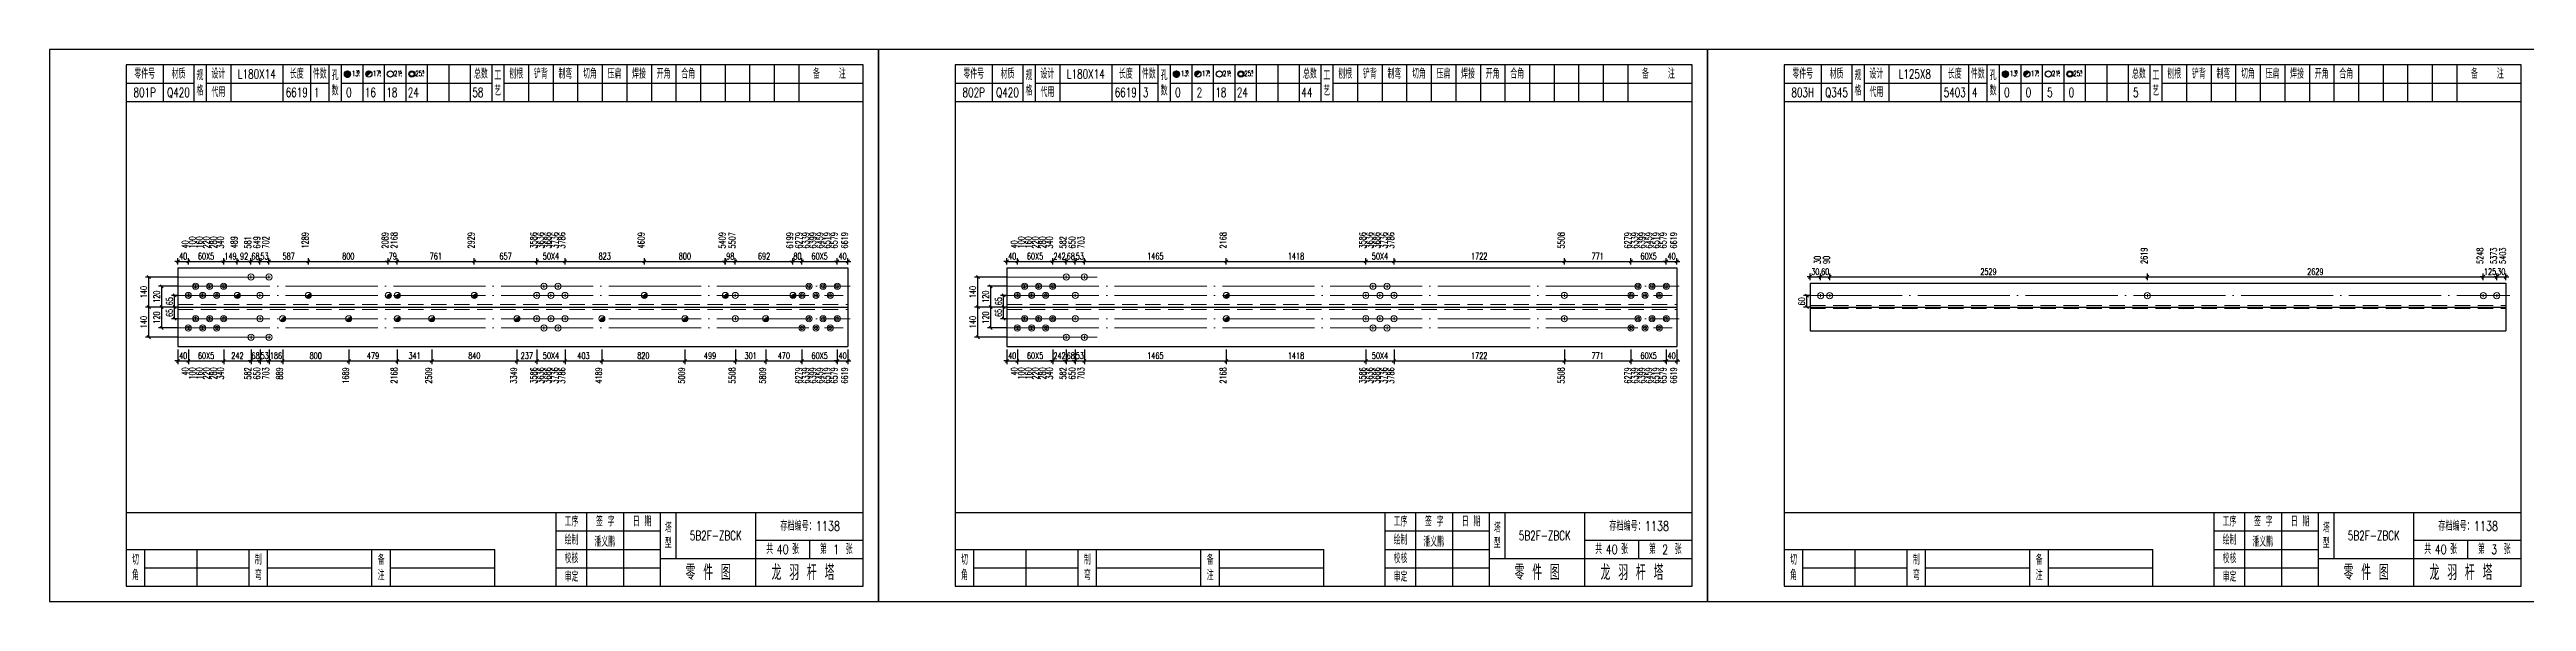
# Model space of a CAD drawing. Header units: millimetres. Extents: x 0 to 30240, y -10896 to -1348.
# Drawn here: x 0 to 807, y -6040 to -5860 of the extents above; entities that cross this region are included whole.
import ezdxf
from ezdxf.enums import TextEntityAlignment as Align

# ---------------------------------------------------------------- set-up
doc = ezdxf.new("R2010")
doc.units = ezdxf.units.MM
doc.header["$LTSCALE"] = 20
doc.header["$PDMODE"] = 1
doc.linetypes.add('DASHDOT2X', pattern=[1.75, 1.5, -0.125, 0, -0.125])
doc.linetypes.add('HIDDEN', pattern=[0.375, 0.25, -0.125])
for name, color, linetype, lineweight in [('1', 7, 'Continuous', 25), ('11', 3, 'Continuous', 13), ('2', 1, 'HIDDEN', 13), ('5', 1, 'Continuous', 13), ('7', 2, 'DASHDOT2X', 13)]:
    doc.layers.add(name, color=color, linetype=linetype, lineweight=lineweight)
doc.styles.get("Standard").update_dxf_attribs({"font": 'simplex', "width": 0.7, "bigfont": 'gbhzfs.shx'})
doc.styles.add('SYMBOL_TXT', font='txt.shx', dxfattribs={"width": 0.6})
doc.styles.add('TITLE_TXT', font='simplex.shx', dxfattribs={"width": 0.75, "height": 2.5, "bigfont": 'gbhzfs.shx'})
doc.dimstyles.get("Standard").update_dxf_attribs({"dimtxt": 2.1, "dimasz": 1, "dimexe": 1.05, "dimexo": 0, "dimgap": 0.63, "dimtad": 1, "dimzin": 0, "dimdsep": 46, "dimtxsty": 'standard', "dimblk": 'OBLIQUE', "dimblk1": 'OBLIQUE', "dimblk2": 'OBLIQUE', "dimcen": 0.09, "dimadec": 0, "dimazin": 0, "dimtfac": 1, "dimtdec": 1, "dimtix": 1, "dimtmove": 0, "dimatfit": 3, "dimfxl": 0, "dimtolj": 1, "dimtzin": 0, "dimarcsym": 0})
pattern_1 = [(0, (-3, 0), (0, 0.0125), [])]

# ---------------------------------------------------------------- blocks, each defined once
blk = doc.blocks.new('M12_HOLE')
h = blk.add_hatch()
h.set_pattern_fill('LINE', scale=0.1, style=0)
h.set_pattern_definition(pattern_1)
h.paths.add_polyline_path([(-5, 0, 1), (-1, 0, 1)])
at = {"color": 7}
blk.add_circle((-3, 0), 2, dxfattribs=at)
at = {"color": 7, "attachment_point": 1, "style": 'SYMBOL_TXT'}
for s, insert, char_height, width in [('13\\f??|b0|i0|c0|p54;.', (-0.1, 2.1), 3.5, 5.707), ('5', (3.7, 2.3), 1.8, 2.931)]:
    blk.add_mtext(s, dxfattribs=dict(at, insert=insert, char_height=char_height, width=width))
blk = doc.blocks.new('M16_HOLE')
h = blk.add_hatch()
h.set_pattern_fill('LINE', scale=0.1, style=0)
h.set_pattern_definition(pattern_1)
h.paths.add_polyline_path([(-1.6, 1.4, 0.668179), (-5, 0, 0.198912), (-4.4, -1.4)])
at = {"color": 7}
blk.add_circle((-3, 0), 2, dxfattribs=at)
at = {"color": 7, "attachment_point": 1, "style": 'SYMBOL_TXT'}
for s, insert, char_height, width in [('17.', (-0.4, 2.1), 3.5, 6.316), ('5', (3.6, 2.3), 1.8, 1.822)]:
    blk.add_mtext(s, dxfattribs=dict(at, insert=insert, char_height=char_height, width=width))
blk = doc.blocks.new('M20_HOLE')
at = {"color": 7}
blk.add_circle((-3, 0), 2, dxfattribs=at)
at = {"color": 7, "attachment_point": 1, "style": 'SYMBOL_TXT'}
for s, insert, char_height, width in [('21.', (-0.7, 2), 3.5, 6.074), ('5', (3.3, 2), 1.8, 1.458)]:
    blk.add_mtext(s, dxfattribs=dict(at, insert=insert, char_height=char_height, width=width))
blk = doc.blocks.new('M24_HOLE')
at = {"color": 7}
for radius in [2, 1.5]:
    blk.add_circle((-3, 0), radius, dxfattribs=at)
at = {"color": 7, "attachment_point": 1, "style": 'SYMBOL_TXT'}
for s, insert, char_height, width in [('25.', (-0.7, 2.1), 3.5, 2.429), ('5', (3.9, 2.3), 1.8, 1.944)]:
    blk.add_mtext(s, dxfattribs=dict(at, insert=insert, char_height=char_height, width=width))
blk = doc.blocks.new('JgCard')
for p, q in [((270, 180), (0, 180)), ((0, 180), (0, 0)), ((270, 0), (270, 180)), ((265, 175), (25, 175)), ((25, 175), (25, 5)), ((37, 175), (37, 163)), ((47, 175), (47, 163)), ((51, 175), (51, 163)), ((59, 175), (59, 163)), ((76, 175), (76, 163)), ((85, 175), (85, 163)), ((91, 175), (91, 163)), ((95, 175), (95, 163)), ((102, 175), (102, 163)), ((109, 175), (109, 163)), ((116, 175), (116, 163)), ((123, 175), (123, 163)), ((130, 175), (130, 163)), ((137, 175), (137, 163)), ((144, 175), (144, 163)), ((148, 175), (148, 163)), ((156, 175), (156, 163)), ((164, 175), (164, 163)), ((172, 175), (172, 163)), ((180, 175), (180, 163)), ((188, 175), (188, 163)), ((196, 175), (196, 163)), ((204, 175), (204, 163)), ((212, 175), (212, 163)), ((220, 175), (220, 163)), ((228, 175), (228, 163)), ((236, 175), (236, 163)), ((244, 175), (244, 163)), ((265, 5), (265, 175)), ((25, 169), (47, 169)), ((25, 163), (265, 163)), ((51, 169), (91, 169)), ((95, 169), (144, 169)), ((148, 169), (265, 169)), ((25, 29), (265, 29)), ((165, 5), (165, 29)), ((175, 5), (175, 29)), ((187, 5), (187, 29)), ((199, 5), (199, 29)), ((204, 29), (204, 14)), ((230, 5), (230, 29)), ((25, 17), (145, 17)), ((31, 5), (31, 17)), ((48, 17), (48, 5)), ((65, 5), (65, 17)), ((71, 5), (71, 17)), ((105, 5), (105, 17)), ((111, 5), (111, 17)), ((145, 5), (145, 17)), ((165, 23), (199, 23)), ((165, 17), (199, 17)), ((230, 20), (265, 20)), ((247.5, 20), (247.5, 14)), ((31, 11), (65, 11)), ((71, 11), (105, 11)), ((111, 11), (145, 11)), ((165, 11), (199, 11)), ((199, 14), (265, 14)), ((0, 0), (270, 0)), ((25, 5), (265, 5))]:
    blk.add_line(p, q)
blk.add_lwpolyline([(96.03, 171.99, -1), (98.03, 171.99, -1)], format="xyb", close=True)
blk.add_point((145, 96))
at = {"xscale": 0.5, "yscale": 0.5, "zscale": 0.5}
for name, p in [('M12_HOLE', (98.53, 171.99)), ('M16_HOLE', (105.5, 172)), ('M20_HOLE', (112.5, 172)), ('M24_HOLE', (119.5, 172))]:
    blk.add_blockref(name, p, dxfattribs=at)
at = {"style": 'TITLE_TXT', "width": 0.75}
for s, height, p in [('存档编号：1138', 3.076, (238.02, 23.07)), ('潘义鹏', 3, (177.45, 17.91)), ('龙 羽 杆 塔', 5, (235.17, 6.97))]:
    blk.add_text(s, height=height, dxfattribs=at).set_placement(p)
at = {"attachment_point": 5, "style": 'TITLE_TXT'}
for s, insert, char_height, width in [('零件号', (31, 172), 3, 15), ('材质', (42, 172), 3, 8), ('规格', (49, 169), 3, 4), ('设计', (55, 172), 3, 8), ('长度', (80.5, 172), 3, 8), ('件数', (88, 172), 3, 6), ('孔数', (93, 169), 3, 4), ('总数', (140.5, 172), 3, 7), ('工\\P艺', (146, 169), 3, 4), ('刨根', (152, 172), 3, 8), ('铲背', (160, 172), 3, 8), ('制弯', (168, 172), 3, 8), ('切角', (176, 172), 3, 8), ('压扁', (184, 172), 3, 8), ('焊接', (192, 172), 3, 8), ('开角', (200, 172), 3, 8), ('合角', (208, 172), 3, 8), ('备    注', (254, 172), 3, 22), ('代用', (55, 166), 3, 8), ('工序', (170, 26), 3, 10), ('签 字', (181, 26), 3, 12), ('日 期', (193, 26), 3, 12), ('塔\\P型', (201.5, 21.5), 3, 5), ('绘制', (170, 20), 3, 10), ('共    张', (238.75, 17), 3, 17.5), ('第    张', (256.25, 17), 3, 17.5), ('切\\P角', (28, 11), 3, 6), ('制\\P弯', (68, 11), 3, 6), ('备\\P注', (108, 11), 3, 6), ('校核', (170, 14), 3, 10), ('审定', (170, 8), 3, 10), ('零 件 图', (214.5, 9.5), 5, 31)]:
    blk.add_mtext(s, dxfattribs=dict(at, insert=insert, char_height=char_height, width=width))
blk = doc.blocks.new('M24')
for p, q in [((-0.6, 0), (0.6, 0)), ((0, -0.6), (0, 0.6))]:
    blk.add_line(p, q)
for radius in [1, 0.6]:
    blk.add_circle((0, 0), radius)
blk = doc.blocks.new('M20')
for p, q in [((-0.5, 0), (0.5, 0)), ((0, -0.5), (0, 0.5))]:
    blk.add_line(p, q)
blk.add_circle((0, 0), 1)
blk = doc.blocks.new('M16')
for p, q in [((-0.71, -0.71), (0.71, 0.71)), ((-0.4, 0), (0.4, 0)), ((0, 0.4), (0, -0.4))]:
    blk.add_line(p, q)
blk.add_circle((0, 0), 1)
for radius in [0.8, 0.6, 0.4, 0.2]:
    blk.add_arc((0, 0), radius, 225, 45)
blk = doc.blocks.new('_Oblique')
at = {"color": 0, "linetype": 'ByBlock', "lineweight": -2}
blk.add_line((-0.5, -0.5), (0.5, 0.5), dxfattribs=at)
blk = doc.blocks.new('*D3318')
at = {"layer": '11', "color": 0, "lineweight": -2}
for p, q in [((41.8, -5961.41), (40.8, -5961.41)), ((41.8, -5957.73), (41.8, -5962.46)), ((41.8, -5961.41), (45.24, -5961.41)), ((45.24, -5957.73), (45.24, -5962.46)), ((45.24, -5961.41), (46.24, -5961.41))]:
    blk.add_line(p, q, dxfattribs=at)
at = {"layer": 'Defpoints', "color": 0}
for p in [(41.8, -5957.73), (45.24, -5957.73), (45.24, -5961.41)]:
    blk.add_point(p, dxfattribs=at)
at = {"layer": '11', "color": 0, "lineweight": -2}
blk.add_blockref('_Oblique', (41.8, -5961.41), dxfattribs=at)
at = {"layer": '11', "color": 0, "lineweight": -2, "rotation": 180}
blk.add_blockref('_Oblique', (45.24, -5961.41), dxfattribs=at)
at = {"layer": '11', "color": 0, "insert": (43.52, -5959.73), "char_height": 2.1, "attachment_point": 5}
blk.add_mtext('\\A1;40', dxfattribs=at)
blk = doc.blocks.new('*D3321')
at = {"layer": '11', "color": 0, "lineweight": -2}
for p, q in [((65.64, -5961.41), (64.64, -5961.41)), ((65.64, -5957.73), (65.64, -5962.46)), ((65.64, -5961.41), (68.58, -5961.41)), ((68.58, -5957.73), (68.58, -5962.46)), ((68.58, -5961.41), (69.58, -5961.41))]:
    blk.add_line(p, q, dxfattribs=at)
at = {"layer": 'Defpoints', "color": 0}
for p in [(65.64, -5957.73), (68.58, -5957.73), (68.58, -5961.41)]:
    blk.add_point(p, dxfattribs=at)
at = {"layer": '11', "color": 0, "lineweight": -2}
blk.add_blockref('_Oblique', (65.64, -5961.41), dxfattribs=at)
at = {"layer": '11', "color": 0, "lineweight": -2, "rotation": 180}
blk.add_blockref('_Oblique', (68.58, -5961.41), dxfattribs=at)
at = {"layer": '11', "color": 0, "insert": (67.11, -5959.73), "char_height": 2.1, "attachment_point": 5}
blk.add_mtext('\\A1;68', dxfattribs=at)
blk = doc.blocks.new('*D3322')
at = {"layer": '11', "color": 0, "lineweight": -2}
for p, q in [((68.58, -5961.41), (67.58, -5961.41)), ((68.58, -5957.73), (68.58, -5962.46)), ((68.58, -5961.41), (71.52, -5961.41)), ((71.52, -5957.73), (71.52, -5962.46)), ((71.52, -5961.41), (72.52, -5961.41))]:
    blk.add_line(p, q, dxfattribs=at)
at = {"layer": 'Defpoints', "color": 0}
for p in [(68.58, -5957.73), (71.52, -5957.73), (71.52, -5961.41)]:
    blk.add_point(p, dxfattribs=at)
at = {"layer": '11', "color": 0, "lineweight": -2}
blk.add_blockref('_Oblique', (68.58, -5961.41), dxfattribs=at)
at = {"layer": '11', "color": 0, "lineweight": -2, "rotation": 180}
blk.add_blockref('_Oblique', (71.52, -5961.41), dxfattribs=at)
at = {"layer": '11', "color": 0, "insert": (70.05, -5959.73), "char_height": 2.1, "attachment_point": 5}
blk.add_mtext('\\A1;53', dxfattribs=at)
blk = doc.blocks.new('*D3323')
at = {"layer": '11', "color": 0, "lineweight": -2}
for p, q in [((71.52, -5961.41), (70.52, -5961.41)), ((71.52, -5957.73), (71.52, -5962.46)), ((71.52, -5961.41), (75.93, -5961.41)), ((75.93, -5957.73), (75.93, -5962.46)), ((75.93, -5961.41), (76.93, -5961.41))]:
    blk.add_line(p, q, dxfattribs=at)
at = {"layer": 'Defpoints', "color": 0}
for p in [(71.52, -5957.73), (75.93, -5957.73), (75.93, -5961.41)]:
    blk.add_point(p, dxfattribs=at)
at = {"layer": '11', "color": 0, "lineweight": -2}
blk.add_blockref('_Oblique', (71.52, -5961.41), dxfattribs=at)
at = {"layer": '11', "color": 0, "lineweight": -2, "rotation": 180}
blk.add_blockref('_Oblique', (75.93, -5961.41), dxfattribs=at)
at = {"layer": '11', "color": 0, "insert": (73.73, -5959.73), "char_height": 2.1, "attachment_point": 5}
blk.add_mtext('\\A1;186', dxfattribs=at)
blk = doc.blocks.new('*D3336')
at = {"layer": '11', "color": 0, "lineweight": -2}
for p, q in [((256.56, -5961.41), (255.56, -5961.41)), ((256.56, -5957.73), (256.56, -5962.46)), ((256.56, -5961.41), (260, -5961.41)), ((260, -5957.73), (260, -5962.46)), ((260, -5961.41), (261, -5961.41))]:
    blk.add_line(p, q, dxfattribs=at)
at = {"layer": 'Defpoints', "color": 0}
for p in [(256.56, -5957.73), (260, -5957.73), (260, -5961.41)]:
    blk.add_point(p, dxfattribs=at)
at = {"layer": '11', "color": 0, "lineweight": -2}
blk.add_blockref('_Oblique', (256.56, -5961.41), dxfattribs=at)
at = {"layer": '11', "color": 0, "lineweight": -2, "rotation": 180}
blk.add_blockref('_Oblique', (260, -5961.41), dxfattribs=at)
at = {"layer": '11', "color": 0, "insert": (258.28, -5959.73), "char_height": 2.1, "attachment_point": 5}
blk.add_mtext('\\A1;40', dxfattribs=at)
blk = doc.blocks.new('*D3337')
at = {"layer": '11', "color": 0, "lineweight": -2}
for p, q in [((41.8, -5928.96), (40.8, -5928.96)), ((41.8, -5930.01), (41.8, -5927.91)), ((41.8, -5928.96), (45.24, -5928.96)), ((45.24, -5930.01), (45.24, -5927.91)), ((45.24, -5928.96), (46.24, -5928.96))]:
    blk.add_line(p, q, dxfattribs=at)
at = {"layer": 'Defpoints', "color": 0}
for p in [(45.24, -5928.96), (41.8, -5930.01), (45.24, -5930.01)]:
    blk.add_point(p, dxfattribs=at)
at = {"layer": '11', "color": 0, "lineweight": -2}
blk.add_blockref('_Oblique', (41.8, -5928.96), dxfattribs=at)
at = {"layer": '11', "color": 0, "lineweight": -2, "rotation": 180}
blk.add_blockref('_Oblique', (45.24, -5928.96), dxfattribs=at)
at = {"layer": '11', "color": 0, "insert": (43.52, -5927.28), "char_height": 2.1, "attachment_point": 5}
blk.add_mtext('\\A1;40', dxfattribs=at)
blk = doc.blocks.new('*D3339')
at = {"layer": '11', "color": 0, "lineweight": -2}
for p, q in [((56.74, -5928.96), (55.74, -5928.96)), ((56.74, -5930.01), (56.74, -5927.91)), ((56.74, -5928.96), (61.15, -5928.96)), ((61.15, -5930.01), (61.15, -5927.91)), ((61.15, -5928.96), (62.15, -5928.96))]:
    blk.add_line(p, q, dxfattribs=at)
at = {"layer": 'Defpoints', "color": 0}
for p in [(61.15, -5928.96), (56.74, -5930.01), (61.15, -5930.01)]:
    blk.add_point(p, dxfattribs=at)
at = {"layer": '11', "color": 0, "lineweight": -2}
blk.add_blockref('_Oblique', (56.74, -5928.96), dxfattribs=at)
at = {"layer": '11', "color": 0, "lineweight": -2, "rotation": 180}
blk.add_blockref('_Oblique', (61.15, -5928.96), dxfattribs=at)
at = {"layer": '11', "color": 0, "insert": (58.95, -5927.28), "char_height": 2.1, "attachment_point": 5}
blk.add_mtext('\\A1;149', dxfattribs=at)
blk = doc.blocks.new('*D3341')
at = {"layer": '11', "color": 0, "lineweight": -2}
for p, q in [((65.59, -5928.96), (64.59, -5928.96)), ((65.59, -5930.01), (65.59, -5927.91)), ((65.59, -5928.96), (68.54, -5928.96)), ((68.54, -5930.01), (68.54, -5927.91)), ((68.54, -5928.96), (69.54, -5928.96))]:
    blk.add_line(p, q, dxfattribs=at)
at = {"layer": 'Defpoints', "color": 0}
for p in [(68.54, -5928.96), (65.59, -5930.01), (68.54, -5930.01)]:
    blk.add_point(p, dxfattribs=at)
at = {"layer": '11', "color": 0, "lineweight": -2}
blk.add_blockref('_Oblique', (65.59, -5928.96), dxfattribs=at)
at = {"layer": '11', "color": 0, "lineweight": -2, "rotation": 180}
blk.add_blockref('_Oblique', (68.54, -5928.96), dxfattribs=at)
at = {"layer": '11', "color": 0, "insert": (67.06, -5927.28), "char_height": 2.1, "attachment_point": 5}
blk.add_mtext('\\A1;68', dxfattribs=at)
blk = doc.blocks.new('*D3342')
at = {"layer": '11', "color": 0, "lineweight": -2}
for p, q in [((68.54, -5928.96), (67.54, -5928.96)), ((68.54, -5930.01), (68.54, -5927.91)), ((68.54, -5928.96), (71.46, -5928.96)), ((71.46, -5930.01), (71.46, -5927.91)), ((71.46, -5928.96), (72.46, -5928.96))]:
    blk.add_line(p, q, dxfattribs=at)
at = {"layer": 'Defpoints', "color": 0}
for p in [(71.46, -5928.96), (68.54, -5930.01), (71.46, -5930.01)]:
    blk.add_point(p, dxfattribs=at)
at = {"layer": '11', "color": 0, "lineweight": -2}
blk.add_blockref('_Oblique', (68.54, -5928.96), dxfattribs=at)
at = {"layer": '11', "color": 0, "lineweight": -2, "rotation": 180}
blk.add_blockref('_Oblique', (71.46, -5928.96), dxfattribs=at)
at = {"layer": '11', "color": 0, "insert": (70, -5927.28), "char_height": 2.1, "attachment_point": 5}
blk.add_mtext('\\A1;53', dxfattribs=at)
blk = doc.blocks.new('*D3345')
at = {"layer": '11', "color": 0, "lineweight": -2}
for p, q in [((110.33, -5928.96), (109.33, -5928.96)), ((110.33, -5930.01), (110.33, -5927.91)), ((110.33, -5928.96), (113.27, -5928.96)), ((113.27, -5930.01), (113.27, -5927.91)), ((113.27, -5928.96), (114.27, -5928.96))]:
    blk.add_line(p, q, dxfattribs=at)
at = {"layer": 'Defpoints', "color": 0}
for p in [(113.27, -5928.96), (110.33, -5930.01), (113.27, -5930.01)]:
    blk.add_point(p, dxfattribs=at)
at = {"layer": '11', "color": 0, "lineweight": -2}
blk.add_blockref('_Oblique', (110.33, -5928.96), dxfattribs=at)
at = {"layer": '11', "color": 0, "lineweight": -2, "rotation": 180}
blk.add_blockref('_Oblique', (113.27, -5928.96), dxfattribs=at)
at = {"layer": '11', "color": 0, "insert": (111.8, -5927.28), "char_height": 2.1, "attachment_point": 5}
blk.add_mtext('\\A1;79', dxfattribs=at)
blk = doc.blocks.new('*D3351')
at = {"layer": '11', "color": 0, "lineweight": -2}
for p, q in [((220.1, -5928.96), (219.1, -5928.96)), ((220.1, -5930.01), (220.1, -5927.91)), ((220.1, -5928.96), (223.33, -5928.96)), ((223.33, -5930.01), (223.33, -5927.91)), ((223.33, -5928.96), (224.33, -5928.96))]:
    blk.add_line(p, q, dxfattribs=at)
at = {"layer": 'Defpoints', "color": 0}
for p in [(223.33, -5928.96), (220.1, -5930.01), (223.33, -5930.01)]:
    blk.add_point(p, dxfattribs=at)
at = {"layer": '11', "color": 0, "lineweight": -2}
blk.add_blockref('_Oblique', (220.1, -5928.96), dxfattribs=at)
at = {"layer": '11', "color": 0, "lineweight": -2, "rotation": 180}
blk.add_blockref('_Oblique', (223.33, -5928.96), dxfattribs=at)
at = {"layer": '11', "color": 0, "insert": (221.72, -5927.28), "char_height": 2.1, "attachment_point": 5}
blk.add_mtext('\\A1;98', dxfattribs=at)
blk = doc.blocks.new('*D3353')
at = {"layer": '11', "color": 0, "lineweight": -2}
for p, q in [((242.12, -5928.96), (241.12, -5928.96)), ((242.12, -5930.01), (242.12, -5927.91)), ((242.12, -5928.96), (245.06, -5928.96)), ((245.06, -5930.01), (245.06, -5927.91)), ((245.06, -5928.96), (246.06, -5928.96))]:
    blk.add_line(p, q, dxfattribs=at)
at = {"layer": 'Defpoints', "color": 0}
for p in [(245.06, -5928.96), (242.12, -5930.01), (245.06, -5930.01)]:
    blk.add_point(p, dxfattribs=at)
at = {"layer": '11', "color": 0, "lineweight": -2}
blk.add_blockref('_Oblique', (242.12, -5928.96), dxfattribs=at)
at = {"layer": '11', "color": 0, "lineweight": -2, "rotation": 180}
blk.add_blockref('_Oblique', (245.06, -5928.96), dxfattribs=at)
at = {"layer": '11', "color": 0, "insert": (243.59, -5927.28), "char_height": 2.1, "attachment_point": 5}
blk.add_mtext('\\A1;80', dxfattribs=at)
blk = doc.blocks.new('*D3355')
at = {"layer": '11', "color": 0, "lineweight": -2}
for p, q in [((256.56, -5928.96), (255.56, -5928.96)), ((256.56, -5930.01), (256.56, -5927.91)), ((256.56, -5928.96), (260, -5928.96)), ((260, -5930.01), (260, -5927.91)), ((260, -5928.96), (261, -5928.96))]:
    blk.add_line(p, q, dxfattribs=at)
at = {"layer": 'Defpoints', "color": 0}
for p in [(260, -5928.96), (256.56, -5930.01), (260, -5930.01)]:
    blk.add_point(p, dxfattribs=at)
at = {"layer": '11', "color": 0, "lineweight": -2}
blk.add_blockref('_Oblique', (256.56, -5928.96), dxfattribs=at)
at = {"layer": '11', "color": 0, "lineweight": -2, "rotation": 180}
blk.add_blockref('_Oblique', (260, -5928.96), dxfattribs=at)
at = {"layer": '11', "color": 0, "insert": (258.28, -5927.28), "char_height": 2.1, "attachment_point": 5}
blk.add_mtext('\\A1;40', dxfattribs=at)
blk = doc.blocks.new('*D3362')
at = {"layer": '11', "color": 0, "lineweight": -2}
for p, q in [((311.8, -5961.41), (310.8, -5961.41)), ((311.8, -5957.73), (311.8, -5962.46)), ((311.8, -5961.41), (315.24, -5961.41)), ((315.24, -5957.73), (315.24, -5962.46)), ((315.24, -5961.41), (316.24, -5961.41))]:
    blk.add_line(p, q, dxfattribs=at)
at = {"layer": 'Defpoints', "color": 0}
for p in [(311.8, -5957.73), (315.24, -5957.73), (315.24, -5961.41)]:
    blk.add_point(p, dxfattribs=at)
at = {"layer": '11', "color": 0, "lineweight": -2}
blk.add_blockref('_Oblique', (311.8, -5961.41), dxfattribs=at)
at = {"layer": '11', "color": 0, "lineweight": -2, "rotation": 180}
blk.add_blockref('_Oblique', (315.24, -5961.41), dxfattribs=at)
at = {"layer": '11', "color": 0, "insert": (313.52, -5959.73), "char_height": 2.1, "attachment_point": 5}
blk.add_mtext('\\A1;40', dxfattribs=at)
blk = doc.blocks.new('*D3364')
at = {"layer": '11', "color": 0, "lineweight": -2}
for p, q in [((326.74, -5961.41), (325.74, -5961.41)), ((326.74, -5957.73), (326.74, -5962.46)), ((326.74, -5961.41), (331.15, -5961.41)), ((331.15, -5957.73), (331.15, -5962.46)), ((331.15, -5961.41), (332.15, -5961.41))]:
    blk.add_line(p, q, dxfattribs=at)
at = {"layer": 'Defpoints', "color": 0}
for p in [(326.74, -5957.73), (331.15, -5957.73), (331.15, -5961.41)]:
    blk.add_point(p, dxfattribs=at)
at = {"layer": '11', "color": 0, "lineweight": -2}
blk.add_blockref('_Oblique', (326.74, -5961.41), dxfattribs=at)
at = {"layer": '11', "color": 0, "lineweight": -2, "rotation": 180}
blk.add_blockref('_Oblique', (331.15, -5961.41), dxfattribs=at)
at = {"layer": '11', "color": 0, "insert": (328.94, -5959.73), "char_height": 2.1, "attachment_point": 5}
blk.add_mtext('\\A1;242', dxfattribs=at)
blk = doc.blocks.new('*D3365')
at = {"layer": '11', "color": 0, "lineweight": -2}
for p, q in [((331.15, -5961.41), (330.15, -5961.41)), ((331.15, -5957.73), (331.15, -5962.46)), ((331.15, -5961.41), (334.09, -5961.41)), ((334.09, -5957.73), (334.09, -5962.46)), ((334.09, -5961.41), (335.09, -5961.41))]:
    blk.add_line(p, q, dxfattribs=at)
at = {"layer": 'Defpoints', "color": 0}
for p in [(331.15, -5957.73), (334.09, -5957.73), (334.09, -5961.41)]:
    blk.add_point(p, dxfattribs=at)
at = {"layer": '11', "color": 0, "lineweight": -2}
blk.add_blockref('_Oblique', (331.15, -5961.41), dxfattribs=at)
at = {"layer": '11', "color": 0, "lineweight": -2, "rotation": 180}
blk.add_blockref('_Oblique', (334.09, -5961.41), dxfattribs=at)
at = {"layer": '11', "color": 0, "insert": (332.62, -5959.73), "char_height": 2.1, "attachment_point": 5}
blk.add_mtext('\\A1;68', dxfattribs=at)
blk = doc.blocks.new('*D3366')
at = {"layer": '11', "color": 0, "lineweight": -2}
for p, q in [((334.09, -5961.41), (333.09, -5961.41)), ((334.09, -5957.73), (334.09, -5962.46)), ((334.09, -5961.41), (337.03, -5961.41)), ((337.03, -5957.73), (337.03, -5962.46)), ((337.03, -5961.41), (338.03, -5961.41))]:
    blk.add_line(p, q, dxfattribs=at)
at = {"layer": 'Defpoints', "color": 0}
for p in [(334.09, -5957.73), (337.03, -5957.73), (337.03, -5961.41)]:
    blk.add_point(p, dxfattribs=at)
at = {"layer": '11', "color": 0, "lineweight": -2}
blk.add_blockref('_Oblique', (334.09, -5961.41), dxfattribs=at)
at = {"layer": '11', "color": 0, "lineweight": -2, "rotation": 180}
blk.add_blockref('_Oblique', (337.03, -5961.41), dxfattribs=at)
at = {"layer": '11', "color": 0, "insert": (335.56, -5959.73), "char_height": 2.1, "attachment_point": 5}
blk.add_mtext('\\A1;53', dxfattribs=at)
blk = doc.blocks.new('*D3373')
at = {"layer": '11', "color": 0, "lineweight": -2}
for p, q in [((526.56, -5961.41), (525.56, -5961.41)), ((526.56, -5957.73), (526.56, -5962.46)), ((526.56, -5961.41), (530, -5961.41)), ((530, -5957.73), (530, -5962.46)), ((530, -5961.41), (531, -5961.41))]:
    blk.add_line(p, q, dxfattribs=at)
at = {"layer": 'Defpoints', "color": 0}
for p in [(526.56, -5957.73), (530, -5957.73), (530, -5961.41)]:
    blk.add_point(p, dxfattribs=at)
at = {"layer": '11', "color": 0, "lineweight": -2}
blk.add_blockref('_Oblique', (526.56, -5961.41), dxfattribs=at)
at = {"layer": '11', "color": 0, "lineweight": -2, "rotation": 180}
blk.add_blockref('_Oblique', (530, -5961.41), dxfattribs=at)
at = {"layer": '11', "color": 0, "insert": (528.28, -5959.73), "char_height": 2.1, "attachment_point": 5}
blk.add_mtext('\\A1;40', dxfattribs=at)
blk = doc.blocks.new('*D3374')
at = {"layer": '11', "color": 0, "lineweight": -2}
for p, q in [((311.8, -5928.96), (310.8, -5928.96)), ((311.8, -5930.01), (311.8, -5927.91)), ((311.8, -5928.96), (315.24, -5928.96)), ((315.24, -5930.01), (315.24, -5927.91)), ((315.24, -5928.96), (316.24, -5928.96))]:
    blk.add_line(p, q, dxfattribs=at)
at = {"layer": 'Defpoints', "color": 0}
for p in [(315.24, -5928.96), (311.8, -5930.01), (315.24, -5930.01)]:
    blk.add_point(p, dxfattribs=at)
at = {"layer": '11', "color": 0, "lineweight": -2}
blk.add_blockref('_Oblique', (311.8, -5928.96), dxfattribs=at)
at = {"layer": '11', "color": 0, "lineweight": -2, "rotation": 180}
blk.add_blockref('_Oblique', (315.24, -5928.96), dxfattribs=at)
at = {"layer": '11', "color": 0, "insert": (313.52, -5927.28), "char_height": 2.1, "attachment_point": 5}
blk.add_mtext('\\A1;40', dxfattribs=at)
blk = doc.blocks.new('*D3376')
at = {"layer": '11', "color": 0, "lineweight": -2}
for p, q in [((326.74, -5928.96), (325.74, -5928.96)), ((326.74, -5930.01), (326.74, -5927.91)), ((326.74, -5928.96), (331.15, -5928.96)), ((331.15, -5930.01), (331.15, -5927.91)), ((331.15, -5928.96), (332.15, -5928.96))]:
    blk.add_line(p, q, dxfattribs=at)
at = {"layer": 'Defpoints', "color": 0}
for p in [(331.15, -5928.96), (326.74, -5930.01), (331.15, -5930.01)]:
    blk.add_point(p, dxfattribs=at)
at = {"layer": '11', "color": 0, "lineweight": -2}
blk.add_blockref('_Oblique', (326.74, -5928.96), dxfattribs=at)
at = {"layer": '11', "color": 0, "lineweight": -2, "rotation": 180}
blk.add_blockref('_Oblique', (331.15, -5928.96), dxfattribs=at)
at = {"layer": '11', "color": 0, "insert": (328.94, -5927.28), "char_height": 2.1, "attachment_point": 5}
blk.add_mtext('\\A1;242', dxfattribs=at)
blk = doc.blocks.new('*D3377')
at = {"layer": '11', "color": 0, "lineweight": -2}
for p, q in [((331.15, -5928.96), (330.15, -5928.96)), ((331.15, -5930.01), (331.15, -5927.91)), ((331.15, -5928.96), (334.09, -5928.96)), ((334.09, -5930.01), (334.09, -5927.91)), ((334.09, -5928.96), (335.09, -5928.96))]:
    blk.add_line(p, q, dxfattribs=at)
at = {"layer": 'Defpoints', "color": 0}
for p in [(334.09, -5928.96), (331.15, -5930.01), (334.09, -5930.01)]:
    blk.add_point(p, dxfattribs=at)
at = {"layer": '11', "color": 0, "lineweight": -2}
blk.add_blockref('_Oblique', (331.15, -5928.96), dxfattribs=at)
at = {"layer": '11', "color": 0, "lineweight": -2, "rotation": 180}
blk.add_blockref('_Oblique', (334.09, -5928.96), dxfattribs=at)
at = {"layer": '11', "color": 0, "insert": (332.62, -5927.28), "char_height": 2.1, "attachment_point": 5}
blk.add_mtext('\\A1;68', dxfattribs=at)
blk = doc.blocks.new('*D3378')
at = {"layer": '11', "color": 0, "lineweight": -2}
for p, q in [((334.09, -5928.96), (333.09, -5928.96)), ((334.09, -5930.01), (334.09, -5927.91)), ((334.09, -5928.96), (337.03, -5928.96)), ((337.03, -5930.01), (337.03, -5927.91)), ((337.03, -5928.96), (338.03, -5928.96))]:
    blk.add_line(p, q, dxfattribs=at)
at = {"layer": 'Defpoints', "color": 0}
for p in [(337.03, -5928.96), (334.09, -5930.01), (337.03, -5930.01)]:
    blk.add_point(p, dxfattribs=at)
at = {"layer": '11', "color": 0, "lineweight": -2}
blk.add_blockref('_Oblique', (334.09, -5928.96), dxfattribs=at)
at = {"layer": '11', "color": 0, "lineweight": -2, "rotation": 180}
blk.add_blockref('_Oblique', (337.03, -5928.96), dxfattribs=at)
at = {"layer": '11', "color": 0, "insert": (335.56, -5927.28), "char_height": 2.1, "attachment_point": 5}
blk.add_mtext('\\A1;53', dxfattribs=at)
blk = doc.blocks.new('*D3385')
at = {"layer": '11', "color": 0, "lineweight": -2}
for p, q in [((526.56, -5928.96), (525.56, -5928.96)), ((526.56, -5930.01), (526.56, -5927.91)), ((526.56, -5928.96), (530, -5928.96)), ((530, -5930.01), (530, -5927.91)), ((530, -5928.96), (531, -5928.96))]:
    blk.add_line(p, q, dxfattribs=at)
at = {"layer": 'Defpoints', "color": 0}
for p in [(530, -5928.96), (526.56, -5930.01), (530, -5930.01)]:
    blk.add_point(p, dxfattribs=at)
at = {"layer": '11', "color": 0, "lineweight": -2}
blk.add_blockref('_Oblique', (526.56, -5928.96), dxfattribs=at)
at = {"layer": '11', "color": 0, "lineweight": -2, "rotation": 180}
blk.add_blockref('_Oblique', (530, -5928.96), dxfattribs=at)
at = {"layer": '11', "color": 0, "insert": (528.28, -5927.28), "char_height": 2.1, "attachment_point": 5}
blk.add_mtext('\\A1;40', dxfattribs=at)
blk = doc.blocks.new('*D3392')
at = {"layer": '11', "color": 0, "lineweight": -2}
for p, q in [((573.4, -5934), (572.4, -5934)), ((573.4, -5935.05), (573.4, -5932.95)), ((573.4, -5934), (576.84, -5934)), ((576.84, -5935.05), (576.84, -5932.95)), ((576.84, -5934), (577.84, -5934))]:
    blk.add_line(p, q, dxfattribs=at)
at = {"layer": 'Defpoints', "color": 0}
for p in [(573.4, -5935.05), (576.84, -5934), (576.84, -5935.05)]:
    blk.add_point(p, dxfattribs=at)
at = {"layer": '11', "color": 0, "lineweight": -2}
blk.add_blockref('_Oblique', (573.4, -5934), dxfattribs=at)
at = {"layer": '11', "color": 0, "lineweight": -2, "rotation": 180}
blk.add_blockref('_Oblique', (576.84, -5934), dxfattribs=at)
at = {"layer": '11', "color": 0, "insert": (575.12, -5932.32), "char_height": 2.1, "attachment_point": 5}
blk.add_mtext('\\A1;30', dxfattribs=at)
blk = doc.blocks.new('*D3393')
at = {"layer": '11', "color": 0, "lineweight": -2}
for p, q in [((576.84, -5934), (575.84, -5934)), ((576.84, -5935.05), (576.84, -5932.95)), ((576.84, -5934), (579.78, -5934)), ((579.78, -5935.05), (579.78, -5932.95)), ((579.78, -5934), (580.78, -5934))]:
    blk.add_line(p, q, dxfattribs=at)
at = {"layer": 'Defpoints', "color": 0}
for p in [(576.84, -5935.05), (579.78, -5934), (579.78, -5935.05)]:
    blk.add_point(p, dxfattribs=at)
at = {"layer": '11', "color": 0, "lineweight": -2}
blk.add_blockref('_Oblique', (576.84, -5934), dxfattribs=at)
at = {"layer": '11', "color": 0, "lineweight": -2, "rotation": 180}
blk.add_blockref('_Oblique', (579.78, -5934), dxfattribs=at)
at = {"layer": '11', "color": 0, "insert": (578.31, -5932.32), "char_height": 2.1, "attachment_point": 5}
blk.add_mtext('\\A1;60', dxfattribs=at)
blk = doc.blocks.new('*D3396')
at = {"layer": '11', "color": 0, "lineweight": -2}
for p, q in [((792.65, -5934), (791.65, -5934)), ((792.65, -5935.05), (792.65, -5932.95)), ((792.65, -5934), (797.06, -5934)), ((797.06, -5935.05), (797.06, -5932.95)), ((797.06, -5934), (798.06, -5934))]:
    blk.add_line(p, q, dxfattribs=at)
at = {"layer": 'Defpoints', "color": 0}
for p in [(792.65, -5935.05), (797.06, -5934), (797.06, -5935.05)]:
    blk.add_point(p, dxfattribs=at)
at = {"layer": '11', "color": 0, "lineweight": -2}
blk.add_blockref('_Oblique', (792.65, -5934), dxfattribs=at)
at = {"layer": '11', "color": 0, "lineweight": -2, "rotation": 180}
blk.add_blockref('_Oblique', (797.06, -5934), dxfattribs=at)
at = {"layer": '11', "color": 0, "insert": (794.86, -5932.32), "char_height": 2.1, "attachment_point": 5}
blk.add_mtext('\\A1;125', dxfattribs=at)
blk = doc.blocks.new('*D3397')
at = {"layer": '11', "color": 0, "lineweight": -2}
for p, q in [((797.06, -5934), (796.06, -5934)), ((797.06, -5935.05), (797.06, -5932.95)), ((797.06, -5934), (800, -5934)), ((800, -5935.05), (800, -5932.95)), ((800, -5934), (801, -5934))]:
    blk.add_line(p, q, dxfattribs=at)
at = {"layer": 'Defpoints', "color": 0}
for p in [(797.06, -5935.05), (800, -5934), (800, -5935.05)]:
    blk.add_point(p, dxfattribs=at)
at = {"layer": '11', "color": 0, "lineweight": -2}
blk.add_blockref('_Oblique', (797.06, -5934), dxfattribs=at)
at = {"layer": '11', "color": 0, "lineweight": -2, "rotation": 180}
blk.add_blockref('_Oblique', (800, -5934), dxfattribs=at)
at = {"layer": '11', "color": 0, "insert": (798.53, -5932.32), "char_height": 2.1, "attachment_point": 5}
blk.add_mtext('\\A1;30', dxfattribs=at)

msp = doc.modelspace()

# ---------------------------------------------------------------- linework, layer by layer
at = {"layer": '1'}
for p, q in [((41.8, -5931.064), (41.8, -5956.684)), ((41.8, -5931.064), (260, -5931.064)), ((260, -5931.064), (260, -5956.684)), ((311.8, -5931.064), (311.8, -5956.684)), ((311.8, -5931.064), (530, -5931.064)), ((530, -5931.064), (530, -5956.684)), ((573.4, -5936.104), (573.4, -5951.644)), ((573.4, -5936.104), (800, -5936.104)), ((800, -5936.104), (800, -5951.644)), ((41.8, -5943.874), (260, -5943.874)), ((311.8, -5943.874), (530, -5943.874)), ((573.4, -5943.874), (800, -5943.874)), ((573.4, -5951.644), (800, -5951.644)), ((41.8, -5956.684), (260, -5956.684)), ((311.8, -5956.684), (530, -5956.684))]:
    msp.add_line(p, q, dxfattribs=at)
at = {"layer": '2'}
for p, q in [((41.8, -5943.054), (260, -5943.054)), ((41.8, -5944.695), (260, -5944.695)), ((311.8, -5943.054), (530, -5943.054)), ((311.8, -5944.695), (530, -5944.695)), ((573.4, -5943.377), (800, -5943.377)), ((573.4, -5944.372), (800, -5944.372))]:
    msp.add_line(p, q, dxfattribs=at)
at = {"layer": '7'}
for p, q in [((41.8, -5934.064), (75.665, -5934.064)), ((41.8, -5937.064), (260.76, -5937.064)), ((311.8, -5934.064), (341.23, -5934.064)), ((311.8, -5937.064), (530.76, -5937.064)), ((41.8, -5940.064), (258.46, -5940.064)), ((311.8, -5940.064), (528.46, -5940.064)), ((573.4, -5940.145), (801.26, -5940.145)), ((41.8, -5947.684), (260.76, -5947.684)), ((41.8, -5950.684), (258.46, -5950.684)), ((311.8, -5947.684), (530.76, -5947.684)), ((311.8, -5950.684), (528.46, -5950.684)), ((41.8, -5953.684), (75.72, -5953.684)), ((311.8, -5953.684), (341.23, -5953.684))]:
    msp.add_line(p, q, dxfattribs=at)

# ---------------------------------------------------------------- block references
at = {"layer": '1'}
for p in [(0, -6039.874), (270, -6039.874), (540, -6039.874)]:
    msp.add_blockref('JgCard', p, dxfattribs=at)
at = {"layer": '5'}
for name, p in [('M24', (47.54, -5937.064)), ('M24', (52.14, -5937.064)), ('M24', (56.74, -5937.064)), ('M20', (65.592, -5934.064)), ('M20', (71.465, -5934.064)), ('M20', (161.005, -5937.064)), ('M20', (165.605, -5937.064)), ('M24', (247.36, -5937.064)), ('M24', (251.96, -5937.064)), ('M24', (256.56, -5937.064)), ('M24', (317.54, -5937.064)), ('M24', (322.14, -5937.064)), ('M24', (326.74, -5937.064)), ('M20', (331.15, -5934.064)), ('M20', (337.03, -5934.064)), ('M20', (431.005, -5937.064)), ('M20', (435.605, -5937.064)), ('M24', (517.36, -5937.064)), ('M24', (521.96, -5937.064)), ('M24', (526.56, -5937.064)), ('M24', (45.24, -5940.064)), ('M24', (49.84, -5940.064)), ('M24', (54.44, -5940.064)), ('M16', (61.15, -5940.064)), ('M20', (68.537, -5940.064)), ('M16', (84.29, -5940.064)), ('M16', (110.326, -5940.064)), ('M16', (113.266, -5940.064)), ('M16', (138.351, -5940.064)), ('M20', (158.705, -5940.064)), ('M20', (163.305, -5940.064)), ('M20', (167.905, -5940.064)), ('M16', (193.73, -5940.064)), ('M16', (220.101, -5940.064)), ('M20', (223.332, -5940.064)), ('M16', (242.12, -5940.064)), ('M24', (245.06, -5940.064)), ('M24', (249.66, -5940.064)), ('M24', (254.26, -5940.064)), ('M24', (315.24, -5940.064)), ('M24', (319.84, -5940.064)), ('M24', (324.44, -5940.064)), ('M20', (334.09, -5940.064)), ('M16', (383.266, -5940.064)), ('M20', (428.705, -5940.064)), ('M20', (433.305, -5940.064)), ('M20', (437.905, -5940.064)), ('M20', (493.365, -5940.064)), ('M24', (515.06, -5940.064)), ('M24', (519.66, -5940.064)), ('M24', (524.26, -5940.064)), ('M20', (576.84, -5940.145)), ('M20', (579.78, -5940.145)), ('M20', (683.238, -5940.145)), ('M20', (792.65, -5940.145)), ('M20', (797.06, -5940.145)), ('M24', (45.24, -5950.684)), ('M24', (47.54, -5947.684)), ('M24', (49.84, -5950.684)), ('M24', (52.14, -5947.684)), ('M24', (54.44, -5950.684)), ('M24', (56.74, -5947.684)), ('M20', (65.64, -5953.684)), ('M20', (68.58, -5947.684)), ('M20', (71.52, -5953.684)), ('M16', (75.93, -5947.684)), ('M16', (97.476, -5947.684)), ('M16', (113.266, -5947.684)), ('M16', (124.506, -5947.684)), ('M16', (152.196, -5947.684)), ('M20', (158.705, -5947.684)), ('M20', (161.005, -5950.684)), ('M20', (163.305, -5947.684)), ('M20', (165.605, -5950.684)), ('M20', (167.905, -5947.684)), ('M16', (179.885, -5947.684)), ('M16', (206.916, -5947.684)), ('M20', (223.365, -5947.684)), ('M16', (233.287, -5947.684)), ('M24', (245.06, -5950.684)), ('M24', (247.36, -5947.684)), ('M24', (249.66, -5950.684)), ('M24', (251.96, -5947.684)), ('M24', (254.26, -5950.684)), ('M24', (256.56, -5947.684)), ('M24', (315.24, -5950.684)), ('M24', (317.54, -5947.684)), ('M24', (319.84, -5950.684)), ('M24', (322.14, -5947.684)), ('M24', (324.44, -5950.684)), ('M24', (326.74, -5947.684)), ('M20', (331.15, -5953.684)), ('M20', (334.09, -5947.684)), ('M20', (337.03, -5953.684)), ('M16', (383.266, -5947.684)), ('M20', (428.705, -5947.684)), ('M20', (431.005, -5950.684)), ('M20', (433.305, -5947.684)), ('M20', (435.605, -5950.684)), ('M20', (437.905, -5947.684)), ('M20', (493.365, -5947.684)), ('M24', (515.06, -5950.684)), ('M24', (517.36, -5947.684)), ('M24', (519.66, -5950.684)), ('M24', (521.96, -5947.684)), ('M24', (524.26, -5950.684)), ('M24', (526.56, -5947.684))]:
    msp.add_blockref(name, p, dxfattribs=at)

# ---------------------------------------------------------------- texts
at = {"style": 'TITLE_TXT', "width": 0.75}
for s, p in [('40', (236.855, -6024.396)), ('1', (255.224, -6024.396)), ('40', (506.855, -6024.396)), ('2', (525.224, -6024.396)), ('40', (776.855, -6024.396)), ('3', (795.224, -6024.396))]:
    msp.add_text(s, height=3, dxfattribs=at).set_placement(p)
at = {"layer": '1', "width": 0.7}
for s, p in [('801P', (31, -5873.874)), ('Q420', (42, -5873.874)), ('L180X14', (67.5, -5867.874)), ('6619', (80.5, -5873.874)), ('1', (87, -5873.874)), ('0', (97.5, -5873.874)), ('16', (104.5, -5873.874)), ('18', (111.5, -5873.874)), ('24', (118.5, -5873.874)), ('58', (139.5, -5873.874)), ('802P', (301, -5873.874)), ('Q420', (312, -5873.874)), ('L180X14', (337.5, -5867.874)), ('6619', (350.5, -5873.874)), ('3', (357, -5873.874)), ('0', (367.5, -5873.874)), ('2', (374.5, -5873.874)), ('18', (381.5, -5873.874)), ('24', (388.5, -5873.874)), ('44', (409.5, -5873.874)), ('803H', (571, -5873.874)), ('Q345', (582, -5873.874)), ('L125X8', (607.5, -5867.874)), ('5403', (620.5, -5873.874)), ('4', (627, -5873.874)), ('0', (637.5, -5873.874)), ('0', (644.5, -5873.874)), ('5', (651.5, -5873.874)), ('0', (658.5, -5873.874)), ('5', (679.5, -5873.874))]:
    msp.add_text(s, height=3, dxfattribs=at).set_placement(p, align=Align.MIDDLE_CENTER)
for s, p in [('100', (47.54, -5924.764)), ('160', (49.84, -5924.764)), ('220', (52.14, -5924.764)), ('280', (54.44, -5924.764)), ('340', (56.74, -5924.764)), ('489', (61.169, -5924.764)), ('649', (68.58, -5924.764)), ('702', (71.51, -5924.764)), ('1289', (84.303, -5924.764)), ('2089', (110.34, -5924.764)), ('2168', (113.267, -5924.764)), ('2929', (138.364, -5924.764)), ('3586', (158.708, -5924.764)), ('3636', (161.008, -5924.764)), ('3686', (163.308, -5924.764)), ('3736', (165.608, -5924.764)), ('3786', (167.907, -5924.764)), ('4609', (193.743, -5924.764)), ('5409', (220.114, -5924.764)), ('5507', (223.355, -5924.764)), ('6199', (242.134, -5924.764)), ('6279', (245.075, -5924.764)), ('6339', (247.375, -5924.764)), ('6399', (249.675, -5924.764)), ('6459', (251.975, -5924.764)), ('6519', (254.275, -5924.764)), ('6579', (256.593, -5924.764)), ('6619', (260, -5924.764)), ('100', (317.54, -5924.764)), ('160', (319.84, -5924.764)), ('220', (322.14, -5924.764)), ('280', (324.44, -5924.764)), ('340', (326.74, -5924.764)), ('582', (331.144, -5924.764)), ('650', (334.09, -5924.764)), ('703', (337.02, -5924.764)), ('2168', (383.267, -5924.764)), ('3586', (428.708, -5924.764)), ('3636', (431.008, -5924.764)), ('3686', (433.308, -5924.764)), ('3736', (435.608, -5924.764)), ('3786', (437.907, -5924.764)), ('5508', (493.356, -5924.764)), ('6279', (515.075, -5924.764)), ('6339', (517.375, -5924.764)), ('6399', (519.675, -5924.764)), ('6459', (521.975, -5924.764)), ('6519', (524.275, -5924.764)), ('6579', (526.593, -5924.764)), ('6619', (530, -5924.764)), ('40', (45.24, -5924.764)), ('581', (65.624, -5924.764)), ('40', (315.24, -5924.764)), ('30', (576.84, -5929.804)), ('90', (579.78, -5929.804)), ('2619', (683.239, -5929.804)), ('5248', (792.635, -5929.804)), ('5373', (797.069, -5929.804)), ('5403', (800, -5929.804))]:
    msp.add_text(s, height=2.1, rotation=90, dxfattribs=at).set_placement(p)
for s, p in [('40', (45.24, -5963.509)), ('100', (47.54, -5963.509)), ('160', (49.84, -5963.509)), ('220', (52.14, -5963.509)), ('280', (54.44, -5963.509)), ('340', (56.74, -5963.509)), ('582', (65.623, -5963.509)), ('650', (68.58, -5963.509)), ('703', (71.51, -5963.509)), ('889', (75.938, -5963.509)), ('1689', (97.488, -5963.509)), ('2168', (113.267, -5963.509)), ('2509', (124.519, -5963.509)), ('3349', (152.206, -5963.509)), ('3586', (158.708, -5963.509)), ('3636', (161.008, -5963.509)), ('3686', (163.308, -5963.509)), ('3736', (165.608, -5963.509)), ('3786', (167.907, -5963.509)), ('4189', (179.898, -5963.509)), ('5009', (206.928, -5963.509)), ('5508', (223.356, -5963.509)), ('5809', (233.295, -5963.509)), ('6279', (245.075, -5963.509)), ('6339', (247.375, -5963.509)), ('6399', (249.675, -5963.509)), ('6459', (251.975, -5963.509)), ('6519', (254.275, -5963.509)), ('6579', (256.593, -5963.509)), ('6619', (260, -5963.509)), ('40', (315.24, -5963.509)), ('100', (317.54, -5963.509)), ('160', (319.84, -5963.509)), ('220', (322.14, -5963.509)), ('280', (324.44, -5963.509)), ('340', (326.74, -5963.509)), ('582', (331.144, -5963.509)), ('650', (334.09, -5963.509)), ('703', (337.02, -5963.509)), ('2168', (383.266, -5963.509)), ('3586', (428.708, -5963.509)), ('3636', (431.008, -5963.509)), ('3686', (433.308, -5963.509)), ('3736', (435.608, -5963.509)), ('3786', (437.907, -5963.509)), ('5508', (493.356, -5963.509)), ('6279', (515.075, -5963.509)), ('6339', (517.375, -5963.509)), ('6399', (519.675, -5963.509)), ('6459', (521.975, -5963.509)), ('6519', (524.275, -5963.509)), ('6579', (526.593, -5963.509)), ('6619', (530, -5963.509))]:
    msp.add_text(s, height=2.1, rotation=90, dxfattribs=at).set_placement(p, align=Align.RIGHT)
at = {"layer": '1', "char_height": 3, "width": 26, "attachment_point": 5}
for insert in [(217, -6018.374), (487, -6018.374), (757, -6018.374)]:
    msp.add_mtext('5B2F-ZBCK', dxfattribs=dict(at, insert=insert))

# ---------------------------------------------------------------- dimensions: what is measured, and where the dimension line sits
at = {"layer": '1'}
for base, p1, p2, text in [((32.35, -5934.064), (41.75, -5943.874), (41.75, -5934.064), '140'), ((36.55, -5937.064), (41.75, -5943.874), (41.75, -5937.064), '120'), ((302.35, -5934.064), (311.75, -5943.874), (311.75, -5934.064), '140'), ((306.55, -5937.064), (311.75, -5943.874), (311.75, -5937.064), '120'), ((32.35, -5943.874), (41.75, -5953.684), (41.75, -5943.874), '140'), ((36.55, -5943.874), (41.75, -5950.684), (41.75, -5943.874), '120'), ((40.75, -5940.064), (41.75, -5943.874), (41.75, -5940.064), '65'), ((40.75, -5943.874), (41.75, -5947.684), (41.75, -5943.874), '65'), ((302.35, -5943.874), (311.75, -5953.684), (311.75, -5943.874), '140'), ((306.55, -5943.874), (311.75, -5950.684), (311.75, -5943.874), '120'), ((310.75, -5940.064), (311.75, -5943.874), (311.75, -5940.064), '65'), ((310.75, -5943.874), (311.75, -5947.684), (311.75, -5943.874), '65'), ((572.35, -5940.145), (573.35, -5943.874), (573.35, -5940.145), '60')]:
    msp.add_linear_dim(base=base, p1=p1, p2=p2, angle=90, text=text, dimstyle='standard', dxfattribs=at).render()
at = {"layer": '11'}
for base, p1, p2, text, picture, middle in [((45.24, -5928.964), (41.8, -5930.014), (45.24, -5930.014), '40', '*D3337', (43.52, -5927.284)), ((61.15, -5928.964), (56.74, -5930.014), (61.15, -5930.014), '149', '*D3339', (58.945, -5927.284)), ((68.537, -5928.964), (65.592, -5930.014), (68.537, -5930.014), '68', '*D3341', (67.064, -5927.284)), ((71.465, -5928.964), (68.537, -5930.014), (71.465, -5930.014), '53', '*D3342', (70.001, -5927.284)), ((113.266, -5928.964), (110.326, -5930.014), (113.266, -5930.014), '79', '*D3345', (111.796, -5927.284)), ((223.332, -5928.964), (220.101, -5930.014), (223.332, -5930.014), '98', '*D3351', (221.716, -5927.284)), ((245.06, -5928.964), (242.12, -5930.014), (245.06, -5930.014), '80', '*D3353', (243.59, -5927.284)), ((260, -5928.964), (256.56, -5930.014), (260, -5930.014), '40', '*D3355', (258.28, -5927.284)), ((315.24, -5928.964), (311.8, -5930.014), (315.24, -5930.014), '40', '*D3374', (313.52, -5927.284)), ((331.15, -5928.964), (326.74, -5930.014), (331.15, -5930.014), '242', '*D3376', (328.945, -5927.284)), ((334.09, -5928.964), (331.15, -5930.014), (334.09, -5930.014), '68', '*D3377', (332.62, -5927.284)), ((337.03, -5928.964), (334.09, -5930.014), (337.03, -5930.014), '53', '*D3378', (335.56, -5927.284)), ((530, -5928.964), (526.56, -5930.014), (530, -5930.014), '40', '*D3385', (528.28, -5927.284)), ((576.84, -5934.004), (573.4, -5935.054), (576.84, -5935.054), '30', '*D3392', (575.12, -5932.324)), ((579.78, -5934.004), (576.84, -5935.054), (579.78, -5935.054), '60', '*D3393', (578.31, -5932.324)), ((797.06, -5934.004), (792.65, -5935.054), (797.06, -5935.054), '125', '*D3396', (794.855, -5932.324)), ((800, -5934.004), (797.06, -5935.054), (800, -5935.054), '30', '*D3397', (798.53, -5932.324)), ((45.24, -5961.409), (41.8, -5957.734), (45.24, -5957.734), '40', '*D3318', (43.52, -5959.729)), ((68.58, -5961.409), (65.64, -5957.734), (68.58, -5957.734), '68', '*D3321', (67.11, -5959.729)), ((71.52, -5961.409), (68.58, -5957.734), (71.52, -5957.734), '53', '*D3322', (70.05, -5959.729)), ((75.93, -5961.409), (71.52, -5957.734), (75.93, -5957.734), '186', '*D3323', (73.725, -5959.729)), ((260, -5961.409), (256.56, -5957.734), (260, -5957.734), '40', '*D3336', (258.28, -5959.729)), ((315.24, -5961.409), (311.8, -5957.734), (315.24, -5957.734), '40', '*D3362', (313.52, -5959.729)), ((331.15, -5961.409), (326.74, -5957.734), (331.15, -5957.734), '242', '*D3364', (328.945, -5959.729)), ((334.09, -5961.409), (331.15, -5957.734), (334.09, -5957.734), '68', '*D3365', (332.62, -5959.729)), ((337.03, -5961.409), (334.09, -5957.734), (337.03, -5957.734), '53', '*D3366', (335.56, -5959.729)), ((530, -5961.409), (526.56, -5957.734), (530, -5957.734), '40', '*D3373', (528.28, -5959.729))]:
    dim = msp.add_linear_dim(base=base, p1=p1, p2=p2, text=text, dimstyle='standard', dxfattribs=at)
    dim.commit()
    dim.dimension.update_dxf_attribs({"geometry": picture, "text_midpoint": middle})
for base, p1, p2, text in [((56.74, -5928.964), (45.24, -5930.014), (56.74, -5930.014), '60X5'), ((65.592, -5928.964), (61.15, -5930.014), (65.592, -5930.014), '92'), ((84.29, -5928.964), (71.465, -5930.014), (84.29, -5930.014), '587'), ((110.326, -5928.964), (84.29, -5930.014), (110.326, -5930.014), '800'), ((138.351, -5928.964), (113.266, -5930.014), (138.351, -5930.014), '761'), ((158.705, -5928.964), (138.351, -5930.014), (158.705, -5930.014), '657'), ((167.905, -5928.964), (158.705, -5930.014), (167.905, -5930.014), '50X4'), ((193.73, -5928.964), (167.905, -5930.014), (193.73, -5930.014), '823'), ((220.101, -5928.964), (193.73, -5930.014), (220.101, -5930.014), '800'), ((242.12, -5928.964), (223.332, -5930.014), (242.12, -5930.014), '692'), ((256.56, -5928.964), (245.06, -5930.014), (256.56, -5930.014), '60X5'), ((326.74, -5928.964), (315.24, -5930.014), (326.74, -5930.014), '60X5'), ((383.266, -5928.964), (337.03, -5930.014), (383.266, -5930.014), '1465'), ((428.705, -5928.964), (383.266, -5930.014), (428.705, -5930.014), '1418'), ((437.905, -5928.964), (428.705, -5930.014), (437.905, -5930.014), '50X4'), ((493.365, -5928.964), (437.905, -5930.014), (493.365, -5930.014), '1722'), ((515.06, -5928.964), (493.365, -5930.014), (515.06, -5930.014), '771'), ((526.56, -5928.964), (515.06, -5930.014), (526.56, -5930.014), '60X5'), ((683.238, -5934.004), (579.78, -5935.054), (683.238, -5935.054), '2529'), ((792.65, -5934.004), (683.238, -5935.054), (792.65, -5935.054), '2629'), ((56.74, -5961.409), (45.24, -5957.734), (56.74, -5957.734), '60X5'), ((65.64, -5961.409), (56.74, -5957.734), (65.64, -5957.734), '242'), ((97.476, -5961.409), (75.93, -5957.734), (97.476, -5957.734), '800'), ((113.266, -5961.409), (97.476, -5957.734), (113.266, -5957.734), '479'), ((124.506, -5961.409), (113.266, -5957.734), (124.506, -5957.734), '341'), ((152.196, -5961.409), (124.506, -5957.734), (152.196, -5957.734), '840'), ((158.705, -5961.409), (152.196, -5957.734), (158.705, -5957.734), '237'), ((167.905, -5961.409), (158.705, -5957.734), (167.905, -5957.734), '50X4'), ((179.885, -5961.409), (167.905, -5957.734), (179.885, -5957.734), '403'), ((206.916, -5961.409), (179.885, -5957.734), (206.916, -5957.734), '820'), ((223.365, -5961.409), (206.916, -5957.734), (223.365, -5957.734), '499'), ((233.287, -5961.409), (223.365, -5957.734), (233.287, -5957.734), '301'), ((245.06, -5961.409), (233.287, -5957.734), (245.06, -5957.734), '470'), ((256.56, -5961.409), (245.06, -5957.734), (256.56, -5957.734), '60X5'), ((326.74, -5961.409), (315.24, -5957.734), (326.74, -5957.734), '60X5'), ((383.266, -5961.409), (337.03, -5957.734), (383.266, -5957.734), '1465'), ((428.705, -5961.409), (383.266, -5957.734), (428.705, -5957.734), '1418'), ((437.905, -5961.409), (428.705, -5957.734), (437.905, -5957.734), '50X4'), ((493.365, -5961.409), (437.905, -5957.734), (493.365, -5957.734), '1722'), ((515.06, -5961.409), (493.365, -5957.734), (515.06, -5957.734), '771'), ((526.56, -5961.409), (515.06, -5957.734), (526.56, -5957.734), '60X5')]:
    msp.add_linear_dim(base=base, p1=p1, p2=p2, text=text, dimstyle='standard', dxfattribs=at).render()

doc.saveas('drawing.dxf')
